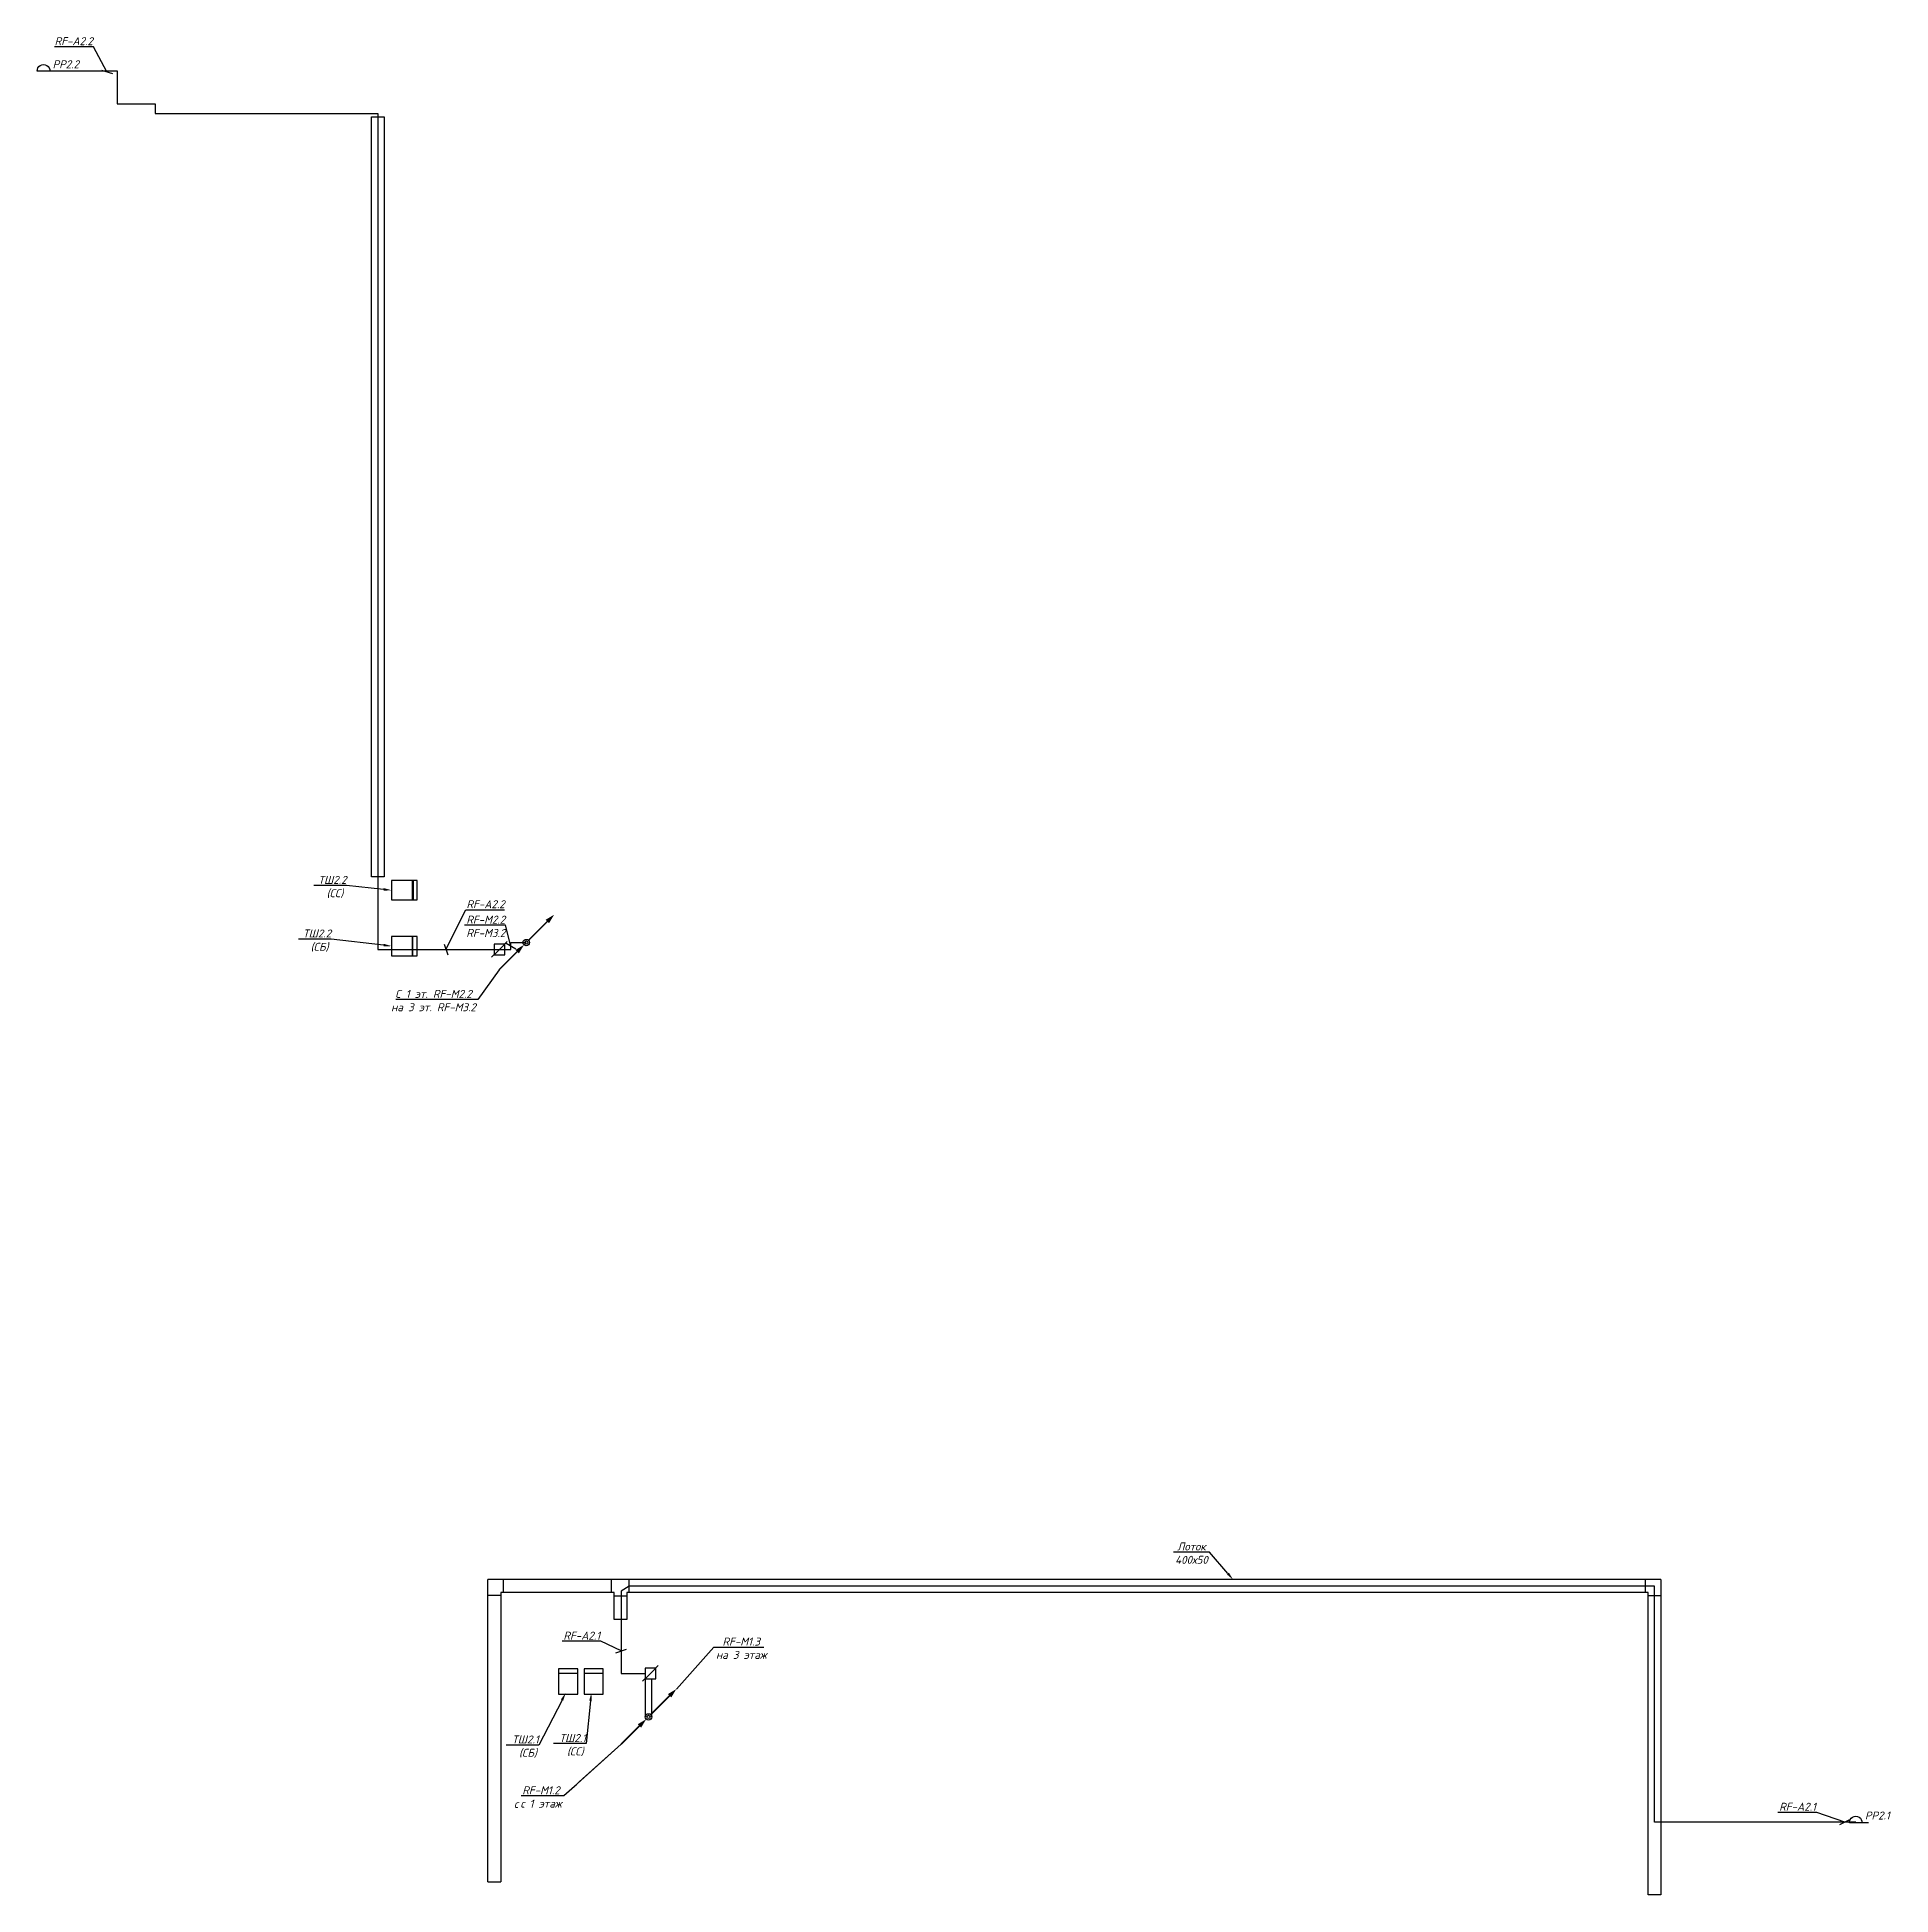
# Model space of a CAD drawing. Header units: millimetres. Extents: x 6978 to 1314263, y -121816 to 20667.
# Drawn here: x 444354 to 502279, y -121156 to -63108 of the extents above; entities that cross this region are included whole.
import ezdxf
from ezdxf import colors
from ezdxf.entities.mleader import LeaderData, LeaderLine
from ezdxf.math import Vec2, Vec3

# ---------------------------------------------------------------- set-up
doc = ezdxf.new("R2010")
doc.units = ezdxf.units.MM
doc.set_wipeout_variables(frame=1)
for name, color, linetype, lineweight in [('Радио', 5, 'Continuous', 30), ('РФ_Каб.Абонентский', 3, 'Continuous', 30), ('РФ_Каб.Магистраль', 1, 'Continuous', 30), ('РФ_Розетка', 6, 'Continuous', 30), ('СС Текст', 7, 'Continuous', 25), ('СС_СКК_Лоток', 54, 'Continuous', 30), ('СС_СКС_Оборудование', 6, 'Continuous', 30)]:
    doc.layers.add(name, color=color, linetype=linetype, lineweight=lineweight)
doc.layers.add('СКС_ТШ', color=7, linetype='Continuous')
doc.layers.add('СОУЭ_Оборуд.', color=7, linetype='Continuous')
doc.styles.add('ISOCPEUR', font='isocpeui.ttf', dxfattribs={"height": 2.5})

# ---------------------------------------------------------------- blocks, each defined once
blk = doc.blocks.new('*U283')
at = {"color": 0, "const_width": 0.5}
for points in [[(0.71, 0.71), (6.59, 6.59)], [(-8.5, -8.5), (-2.83, -2.83)]]:
    blk.add_lwpolyline(points, dxfattribs=at)
at = {"color": 0}
for points in [[(8.71, 8.71, 0, 1.5, 0), (6.59, 6.59, 2, 2, 0)], [(-0.71, -0.71, 0, 1.5, 0), (-2.83, -2.83, 2, 2, 0)]]:
    blk.add_lwpolyline(points, format="xyseb", dxfattribs=at)
for radius in [1, 0.5]:
    blk.add_circle((0, 0), radius, dxfattribs=at)
blk = doc.blocks.new('*U279')
at = {"color": 0, "const_width": 0.5}
blk.add_lwpolyline([(0.71, 0.71), (6.59, 6.59)], dxfattribs=at)
at = {"color": 0}
blk.add_lwpolyline([(8.71, 8.71, 0, 1.5, 0), (6.59, 6.59, 2, 2, 0)], format="xyseb", dxfattribs=at)
for radius in [1, 0.5]:
    blk.add_circle((0, 0), radius, dxfattribs=at)
blk = doc.blocks.new('*U280')
at = {"color": 0}
blk.add_lwpolyline([(-0.71, -0.71, 0, 1.5, 0), (-2.83, -2.83, 2, 2, 0)], format="xyseb", dxfattribs=at)
at = {"color": 0, "const_width": 0.5}
blk.add_lwpolyline([(-8.5, -8.5), (-2.83, -2.83)], dxfattribs=at)
at = {"color": 0}
for radius in [1, 0.5]:
    blk.add_circle((0, 0), radius, dxfattribs=at)
blk = doc.blocks.new('_None')
blk = doc.blocks.new('2й этаж')
at = {"layer": 'СС_СКК_Лоток', "color": 0}
for p, q in [((454800, -89345), (454800, -65597)), ((454800, -65597), (455200, -65597)), ((455200, -65597), (455201, -89345)), ((455201, -89345), (454800, -89345)), ((458442, -120752), (458442, -111307)), ((495092, -111307), (458442, -111307)), ((458924, -111707), (458924, -111307)), ((462299, -111707), (462299, -111307)), ((462858, -111707), (462858, -111307)), ((494608, -111707), (494608, -111307)), ((495092, -111307), (495092, -121156)), ((458842, -111802), (458442, -111802)), ((462381, -111707), (458842, -111707)), ((458842, -111707), (458842, -120752)), ((462381, -112550), (462381, -111707)), ((462381, -111817), (462781, -111817)), ((467289, -111707), (462781, -111707)), ((462781, -111707), (462781, -112550)), ((494692, -111707), (467289, -111707)), ((494692, -121156), (494692, -111707)), ((494692, -111802), (495092, -111802)), ((462781, -112550), (462381, -112550)), ((458442, -120752), (458842, -120752)), ((495092, -121156), (494692, -121156))]:
    blk.add_line(p, q, dxfattribs=at)
blk = doc.blocks.new('*U168')
at = {"color": 0, "lineweight": 30}
blk.add_lwpolyline([(300, 0), (300, 800), (-300, 800), (-300, 0)], close=True, dxfattribs=at)
blk.add_lwpolyline([(300, 650), (-300, 650)], dxfattribs=at)
blk = doc.blocks.new('Радио розетка')
at = {"layer": 'РФ_Розетка'}
blk.add_line((0, 0), (594, 0), dxfattribs=at)
blk.add_ellipse((398, 12), major_axis=(139, 139), ratio=1, start_param=5.436911, end_param=8.700256, dxfattribs=at)
blk = doc.blocks.new('A$Cc576eae1')
at = {"lineweight": 30}
blk.add_wipeout([(-164, 164), (164, 164), (164, -164), (-164, -164)], dxfattribs=at)
at = {"layer": 'Радио'}
for points in [[(245, 245), (-245, -245)], [(-164, -164), (164, -164), (164, 164), (-164, 164), (-164, -164)]]:
    blk.add_lwpolyline(points, dxfattribs=at)
blk = doc.blocks.new('_Oblique')
at = {"color": 0, "linetype": 'ByBlock', "lineweight": -2}
blk.add_line((-0.5, -0.5), (0.5, 0.5), dxfattribs=at)

msp = doc.modelspace()

# ---------------------------------------------------------------- linework, layer by layer
at = {"layer": 'РФ_Каб.Абонентский'}
msp.add_lwpolyline([(501181.6, -118880.3), (494892, -118880.3), (494892, -111507.5), (462858, -111507.5), (462605.5, -111662.1), (462605.5, -114236.9), (463355.4, -114239.2)], dxfattribs=at)
at = {"layer": 'РФ_Каб.Магистраль'}
msp.add_lwpolyline([(463556.8, -115594.5), (463556.8, -114405.3), (463356.8, -114405.3), (463356.8, -115595.9)], dxfattribs=at)
at = {"layer": 'СС_СКС_Оборудование', "color": 180}
msp.add_line((456107.9, -89465.3), (456107.9, -90065.3), dxfattribs=at)
at = {"layer": 'СС_СКС_Оборудование', "color": 7}
msp.add_line((456084.1, -91210.3), (456084.1, -91810.3), dxfattribs=at)
at = {"layer": 'СС_СКС_Оборудование', "color": 180}
msp.add_lwpolyline([(456229.9, -89465.3), (455429.9, -89465.3), (455429.9, -90065.3), (456229.9, -90065.3)], close=True, dxfattribs=at)
at = {"layer": 'СС_СКС_Оборудование', "color": 7}
msp.add_lwpolyline([(456229.9, -91210.3), (455429.9, -91210.3), (455429.9, -91810.3), (456229.9, -91810.3)], close=True, dxfattribs=at)

# ---------------------------------------------------------------- block references
at = {"layer": 'РФ_Розетка', "xscale": -1}
msp.add_blockref('Радио розетка', (444952.5, -64170.4), dxfattribs=at)
at = {"layer": 'РФ_Розетка', "xscale": -1, "rotation": 359.9999999999978}
msp.add_blockref('Радио розетка', (501580, -118905.3), dxfattribs=at)
at = {"layer": 'СКС_ТШ', "color": 251, "lineweight": 30, "true_color": 0x636466, "rotation": 270}
for p in [(455429.9, -89765.3), (455429.9, -91510.3)]:
    msp.add_blockref('*U168', p, dxfattribs=at)
at = {"layer": 'СКС_ТШ', "color": 251, "lineweight": 30, "true_color": 0x636466}
for p in [(460944.9, -114889.2), (461744.9, -114889.2)]:
    msp.add_blockref('*U168', p, dxfattribs=at)
at = {"layer": 'СС_СКК_Лоток'}
msp.add_blockref('2й этаж', (0, 0), dxfattribs=at)
at = {"layer": 'СС_СКК_Лоток', "xscale": 100, "yscale": 100, "zscale": 100}
for name, p in [('*U283', (459638, -91400.3)), ('*U279', (463456.8, -115595.9)), ('*U280', (463456.8, -115595.9))]:
    msp.add_blockref(name, p, dxfattribs=at)

# ---------------------------------------------------------------- texts
at = {"layer": 'СОУЭ_Оборуд.', "char_height": 250, "width": 594.035, "attachment_point": 5, "style": 'ISOCPEUR'}
for s, insert in [('РР2.2', (445248.6, -63956.7)), ('РР2.1', (501857, -118677.3))]:
    msp.add_mtext(s, dxfattribs=dict(at, insert=insert))

# ---------------------------------------------------------------- leaders
at = {"layer": 'СС Текст', "color": 7, "lineweight": 0}
ml = msp.add_multileader_mtext('Standard', dxfattribs=at)
ml.set_content('{\\C256;RF-А2.2}', color=7, style='ISOCPEUR')
ml.set_leader_properties()
ml.set_arrow_properties(name='OBLIQUE')
ml.build(insert=Vec2(0, 0))
ml.multileader.update_dxf_attribs({"has_dogleg": 0, "text_left_attachment_type": 6, "text_right_attachment_type": 6, "dogleg_length": 100, "arrow_head_size": 250})
ctx = ml.context
ctx.base_point, ctx.char_height, ctx.arrow_head_size, ctx.landing_gap_size, ctx.plane_origin = Vec3(444877.7, -63409.3), 250, 250, 0, Vec3(457894.4, -66792.5)
ctx.left_attachment, ctx.right_attachment, ctx.text_align_type = 6, 6, 1
notes = []
notes.append((ctx, [(0, (1, 1, 0), (446216.7, -63409.3), (-1, 0), 100, [(0, [(446535.9, -64195.4)], 0, [])])]))
ctx.mtext.insert, ctx.mtext.width, ctx.mtext.alignment, ctx.mtext.flow_direction = Vec3(445497.2, -63109.3), 1991.197, 2, 5
ml = msp.add_multileader_mtext('Standard', dxfattribs=at)
ml.set_content('{\\C256;С 1 эт. RF-M2.2\\Pна 3 эт. RF-M3.2}', color=7, style='ISOCPEUR')
ml.set_leader_properties()
ml.set_arrow_properties(name='NONE')
ml.build(insert=Vec2(0, 0))
ml.multileader.update_dxf_attribs({"has_dogleg": 0, "text_left_attachment_type": 6, "text_right_attachment_type": 6, "dogleg_length": 100, "arrow_head_size": 250})
ctx = ml.context
ctx.base_point, ctx.char_height, ctx.arrow_head_size, ctx.landing_gap_size, ctx.plane_origin = Vec3(455352.4, -93179.6), 250, 250, 0, Vec3(468024.8, -98991.6)
ctx.left_attachment, ctx.right_attachment, ctx.text_align_type = 6, 6, 1
notes.append((ctx, [(0, (1, 1, 0), (458227.8, -93179.6), (-1, 0), 100, [(0, [(458788, -92250.3)], 0, [])])]))
ctx.mtext.insert, ctx.mtext.width, ctx.mtext.alignment, ctx.mtext.flow_direction = Vec3(456740.1, -92879.6), 3554.766, 2, 5
ml = msp.add_multileader_mtext('Standard', dxfattribs=at)
ml.set_content('{\\C256;RF-А2.1}', color=7, style='ISOCPEUR')
ml.set_leader_properties()
ml.set_arrow_properties(name='OBLIQUE')
ml.build(insert=Vec2(0, 0))
ml.multileader.update_dxf_attribs({"has_dogleg": 0, "text_left_attachment_type": 6, "text_right_attachment_type": 6, "dogleg_length": 100, "arrow_head_size": 250})
ctx = ml.context
ctx.base_point, ctx.char_height, ctx.arrow_head_size, ctx.landing_gap_size, ctx.plane_origin = Vec3(460774.5, -113232.3), 250, 250, 0, Vec3(471792.3, -116298.7)
ctx.left_attachment, ctx.right_attachment, ctx.text_align_type = 6, 6, 1
notes.append((ctx, [(0, (1, 1, 0), (462073, -113232.3), (-1, 0), 100, [(0, [(462605.5, -113533.8)], 0, [])])]))
ctx.mtext.insert, ctx.mtext.width, ctx.mtext.alignment, ctx.mtext.flow_direction = Vec3(461373.8, -112932.3), 1991.197, 2, 5
ml = msp.add_multileader_mtext('Standard', dxfattribs=at)
ml.set_content('{\\C256;RF-А2.1}', color=7, style='ISOCPEUR')
ml.set_leader_properties()
ml.set_arrow_properties(name='OBLIQUE')
ml.build(insert=Vec2(0, 0))
ml.multileader.update_dxf_attribs({"has_dogleg": 0, "text_left_attachment_type": 6, "text_right_attachment_type": 6, "dogleg_length": 100, "arrow_head_size": 250})
ctx = ml.context
ctx.base_point, ctx.char_height, ctx.arrow_head_size, ctx.landing_gap_size, ctx.plane_origin = Vec3(498765.3, -118578.8), 250, 250, 0, Vec3(509783, -121645.2)
ctx.left_attachment, ctx.right_attachment, ctx.text_align_type = 6, 6, 1
notes.append((ctx, [(0, (1, 1, 0), (500063.8, -118578.8), (-1, 0), 100, [(0, [(500841.2, -118880.3)], 0, [])])]))
ctx.mtext.insert, ctx.mtext.width, ctx.mtext.alignment, ctx.mtext.flow_direction = Vec3(499364.5, -118278.8), 1991.197, 2, 5
at = {"layer": 'СС_СКК_Лоток', "color": 8, "lineweight": 0}
ml = msp.add_multileader_mtext('Standard', dxfattribs=at)
ml.set_content('ТШ2.2\\P (СС)', color=7, style='ISOCPEUR')
ml.set_leader_properties()
ml.build(insert=Vec2(0, 0))
ml.multileader.update_dxf_attribs({"has_dogleg": 0, "text_left_attachment_type": 6, "text_right_attachment_type": 6, "dogleg_length": 100, "arrow_head_size": 250})
ctx = ml.context
ctx.base_point, ctx.char_height, ctx.arrow_head_size, ctx.landing_gap_size, ctx.plane_origin = Vec3(453141.2, -89616.3), 250, 250, 0, Vec3(459683.8, -92513.5)
ctx.left_attachment, ctx.right_attachment, ctx.text_align_type = 6, 6, 1
notes.append((ctx, [(0, (1, 1, 0), (454121, -89616.3), (-1, 0), 100, [(0, [(455429.9, -89765.3)], 0, [])])]))
ctx.mtext.insert, ctx.mtext.width, ctx.mtext.alignment, ctx.mtext.flow_direction = Vec3(453581.1, -89316.3), 1520.837, 2, 5
ml = msp.add_multileader_mtext('Standard', dxfattribs=at)
ml.set_content('ТШ2.2\\P (СБ)', color=7, style='ISOCPEUR')
ml.set_leader_properties()
ml.build(insert=Vec2(0, 0))
ml.multileader.update_dxf_attribs({"has_dogleg": 0, "text_left_attachment_type": 6, "text_right_attachment_type": 6, "dogleg_length": 100, "arrow_head_size": 250})
ctx = ml.context
ctx.base_point, ctx.char_height, ctx.arrow_head_size, ctx.landing_gap_size, ctx.plane_origin = Vec3(452660.2, -91291.3), 250, 250, 0, Vec3(460486, -93631.8)
ctx.left_attachment, ctx.right_attachment, ctx.text_align_type = 6, 6, 1
notes.append((ctx, [(0, (1, 1, 0), (453640, -91291.3), (-1, 0), 100, [(0, [(455429.9, -91510.3)], 0, [])])]))
ctx.mtext.insert, ctx.mtext.width, ctx.mtext.alignment, ctx.mtext.flow_direction = Vec3(453100.1, -90991.3), 1520.837, 2, 5
at = {"layer": 'СС_СКК_Лоток', "color": 7, "lineweight": 0}
ml = msp.add_multileader_mtext('Standard', dxfattribs=at)
ml.set_content('Лоток\\P400х50', color=7, style='ISOCPEUR')
ml.set_leader_properties()
ml.build(insert=Vec2(0, 0))
ml.multileader.update_dxf_attribs({"has_dogleg": 0, "text_left_attachment_type": 6, "text_right_attachment_type": 6, "dogleg_length": 100, "arrow_head_size": 250})
ctx = ml.context
ctx.base_point, ctx.char_height, ctx.arrow_head_size, ctx.landing_gap_size, ctx.plane_origin = Vec3(479863.9, -110445.9), 250, 250, 0, Vec3(485547.4, -112408.1)
ctx.left_attachment, ctx.right_attachment, ctx.text_align_type = 6, 6, 1
notes.append((ctx, [(0, (1, 1, 0), (481085.3, -110445.9), (-1, 0), 100, [(0, [(481726.1, -111307.4)], 0, [])])]))
ctx.mtext.insert, ctx.mtext.width, ctx.mtext.alignment, ctx.mtext.flow_direction = Vec3(480424.6, -110145.9), 2467.274, 2, 5
ml = msp.add_multileader_mtext('Standard', dxfattribs=at)
ml.set_content('RF-M1.3\\Pна 3 этаж', color=7, style='ISOCPEUR')
ml.set_leader_properties()
ml.set_arrow_properties(name='NONE')
ml.build(insert=Vec2(0, 0))
ml.multileader.update_dxf_attribs({"has_dogleg": 0, "text_left_attachment_type": 6, "text_right_attachment_type": 6, "dogleg_length": 100, "arrow_head_size": 250})
ctx = ml.context
ctx.base_point, ctx.char_height, ctx.arrow_head_size, ctx.landing_gap_size, ctx.plane_origin = Vec3(465495.1, -113417.2), 250, 250, 0, Vec3(472342.1, -115949)
ctx.left_attachment, ctx.right_attachment, ctx.text_align_type = 6, 6, 1
notes.append((ctx, [(1, (1, 1, 0), (465395.1, -113417.2), (1, 0), 100, [(0, [(464327.5, -114725.2)], 0, [])])]))
ctx.mtext.insert, ctx.mtext.width, ctx.mtext.alignment, ctx.mtext.flow_direction = Vec3(466356.2, -113117.2), 1991.197, 2, 5
at = {"layer": 'СС_СКК_Лоток', "color": 8, "lineweight": 0}
ml = msp.add_multileader_mtext('Standard', dxfattribs=at)
ml.set_content('ТШ2.1\\P (СБ)', color=7, style='ISOCPEUR')
ml.set_leader_properties()
ml.build(insert=Vec2(0, 0))
ml.multileader.update_dxf_attribs({"has_dogleg": 0, "text_left_attachment_type": 6, "text_right_attachment_type": 6, "dogleg_length": 100, "arrow_head_size": 250})
ctx = ml.context
ctx.base_point, ctx.char_height, ctx.arrow_head_size, ctx.landing_gap_size, ctx.plane_origin = Vec3(459192.7, -116475.8), 250, 250, 0, Vec3(467361.9, -118816.4)
ctx.left_attachment, ctx.right_attachment, ctx.text_align_type = 6, 6, 1
notes.append((ctx, [(0, (1, 1, 0), (460131.9, -116475.8), (-1, 0), 100, [(0, [(460871.3, -114846.1)], 0, [])])]))
ctx.mtext.insert, ctx.mtext.width, ctx.mtext.alignment, ctx.mtext.flow_direction = Vec3(459612.3, -116175.8), 1520.837, 2, 5
ml = msp.add_multileader_mtext('Standard', dxfattribs=at)
ml.set_content('ТШ2.1\\P (СС)', color=7, style='ISOCPEUR')
ml.set_leader_properties()
ml.build(insert=Vec2(0, 0))
ml.multileader.update_dxf_attribs({"has_dogleg": 0, "text_left_attachment_type": 6, "text_right_attachment_type": 6, "dogleg_length": 100, "arrow_head_size": 250})
ctx = ml.context
ctx.base_point, ctx.char_height, ctx.arrow_head_size, ctx.landing_gap_size, ctx.plane_origin = Vec3(460671.9, -116431.2), 250, 250, 0, Vec3(468670.2, -119328.4)
ctx.left_attachment, ctx.right_attachment, ctx.text_align_type = 6, 6, 1
notes.append((ctx, [(0, (1, 1, 0), (461611.1, -116431.2), (-1, 0), 100, [(0, [(461671.3, -114846.1)], 0, [])])]))
ctx.mtext.insert, ctx.mtext.width, ctx.mtext.alignment, ctx.mtext.flow_direction = Vec3(461091.5, -116131.2), 1520.837, 2, 5
at = {"layer": 'СС_СКК_Лоток', "color": 7, "lineweight": 0}
ml = msp.add_multileader_mtext('Standard', dxfattribs=at)
ml.set_content('2хОМ3\\Pс 1 этажа', color=7, style='ISOCPEUR')
ml.set_leader_properties()
ml.set_arrow_properties(name='NONE')
ml.build(insert=Vec2(0, 0))
ml.multileader.update_dxf_attribs({"has_dogleg": 0, "text_left_attachment_type": 6, "text_right_attachment_type": 6, "dogleg_length": 100, "arrow_head_size": 250})
ctx = ml.context
ctx.base_point, ctx.char_height, ctx.arrow_head_size, ctx.landing_gap_size, ctx.plane_origin = Vec3(459180.5, -118073.3), 250, 250, 0, Vec3(468320.9, -119627.2)
ctx.left_attachment, ctx.right_attachment, ctx.text_align_type = 6, 6, 1
notes.append((ctx, [(0, (1, 1, 0), (460892.2, -118073.3), (-1, 0), 100, [(0, [(462606.8, -116445.9)], 0, [])])]))
ctx.mtext.insert, ctx.mtext.width, ctx.mtext.alignment, ctx.mtext.flow_direction = Vec3(459986.3, -117773.3), 1991.197, 2, 5
for ctx, leaders in notes:
    for number, flags, end, landing, length, lines in leaders:
        leader = LeaderData()
        leader.index, (leader.has_last_leader_line, leader.has_dogleg_vector, leader.attachment_direction) = number, flags
        leader.last_leader_point, leader.dogleg_vector, leader.dogleg_length = Vec3(end), Vec3(landing), length
        for number, points, colour, breaks in lines:
            line = LeaderLine()
            line.index, line.vertices, line.color, line.breaks = number, Vec3.list(points), colors.encode_raw_color(colour), breaks
            leader.lines.append(line)
        ctx.leaders.append(leader)

# ---------------------------------------------------------------- next in the draw order: block references
at = {"layer": 'Радио'}
for p in [(458801, -91615), (463519, -114239.2)]:
    msp.add_blockref('A$Cc576eae1', p, dxfattribs=at)

# ---------------------------------------------------------------- next in the draw order: leaders
at = {"layer": 'СС_СКК_Лоток', "color": 7, "lineweight": 0}
ml = msp.add_multileader_mtext('Standard', dxfattribs=at)
ml.set_content('RF-M1.2\\Pс 1 этаж', color=7, style='ISOCPEUR')
ml.set_leader_properties()
ml.set_arrow_properties(name='NONE')
ml.build(insert=Vec2(0, 0))
ml.multileader.update_dxf_attribs({"has_dogleg": 0, "text_left_attachment_type": 6, "text_right_attachment_type": 6, "dogleg_length": 100, "arrow_head_size": 250})
ctx = ml.context
ctx.base_point, ctx.char_height, ctx.arrow_head_size, ctx.landing_gap_size, ctx.plane_origin = Vec3(459384, -118063.8), 250, 250, 0, Vec3(468740.4, -119819.3)
ctx.left_attachment, ctx.right_attachment, ctx.text_align_type = 6, 6, 1
notes = []
notes.append((ctx, [(0, (1, 1, 0), (460912.8, -118063.8), (-1, 0), 100, [(0, [(462606.8, -116445.9)], 0, [])])]))
ctx.mtext.insert, ctx.mtext.width, ctx.mtext.alignment, ctx.mtext.flow_direction = Vec3(460098.4, -117763.8), 1991.197, 2, 5
ctx.mtext.has_bg_fill, ctx.mtext.bg_color, ctx.mtext.bg_scale_factor, ctx.mtext.bg_transparency, ctx.mtext.use_window_bg_color = 1, -1027028792, 1.5, 0, 1
for ctx, leaders in notes:
    for number, flags, end, landing, length, lines in leaders:
        leader = LeaderData()
        leader.index, (leader.has_last_leader_line, leader.has_dogleg_vector, leader.attachment_direction) = number, flags
        leader.last_leader_point, leader.dogleg_vector, leader.dogleg_length = Vec3(end), Vec3(landing), length
        for number, points, colour, breaks in lines:
            line = LeaderLine()
            line.index, line.vertices, line.color, line.breaks = number, Vec3.list(points), colors.encode_raw_color(colour), breaks
            leader.lines.append(line)
        ctx.leaders.append(leader)

# ---------------------------------------------------------------- next in the draw order: linework, layer by layer
at = {"layer": 'РФ_Каб.Абонентский'}
msp.add_lwpolyline([(444554.1, -64158.4), (446854.9, -64158.4), (446854.9, -65195.3), (448044.9, -65195.3), (448044.9, -65495.3), (455000, -65495.3), (455000, -91615), (458801, -91615)], dxfattribs=at)
at = {"layer": 'РФ_Каб.Магистраль'}
msp.add_lwpolyline([(458801, -91615), (459160.5, -91615), (459160.5, -91400.3), (459638, -91400.3)], dxfattribs=at)

# ---------------------------------------------------------------- next in the draw order: leaders
at = {"layer": 'СС Текст', "color": 7, "lineweight": 0}
ml = msp.add_multileader_mtext('Standard', dxfattribs=at)
ml.set_content('{\\C256;RF-А2.2}', color=7, style='ISOCPEUR')
ml.set_leader_properties()
ml.set_arrow_properties(name='OBLIQUE')
ml.build(insert=Vec2(0, 0))
ml.multileader.update_dxf_attribs({"has_dogleg": 0, "text_left_attachment_type": 6, "text_right_attachment_type": 6, "dogleg_length": 100, "arrow_head_size": 250})
ctx = ml.context
ctx.base_point, ctx.char_height, ctx.arrow_head_size, ctx.landing_gap_size, ctx.plane_origin = Vec3(457746.7, -90376.5), 250, 250, 0, Vec3(466313.5, -93772.7)
ctx.left_attachment, ctx.right_attachment, ctx.text_align_type = 6, 6, 1
notes = []
notes.append((ctx, [(1, (1, 1, 0), (457646.7, -90376.5), (1, 0), 100, [(0, [(457126.7, -91615)], 0, [])])]))
ctx.mtext.insert, ctx.mtext.width, ctx.mtext.alignment, ctx.mtext.flow_direction = Vec3(458366.2, -90076.5), 1991.197, 2, 5
ml = msp.add_multileader_mtext('Standard', dxfattribs=at)
ml.set_content('{\\C256;RF-M2.2\\PRF-M3.2}', color=7, style='ISOCPEUR')
ml.set_leader_properties()
ml.set_arrow_properties(name='OBLIQUE')
ml.build(insert=Vec2(0, 0))
ml.multileader.update_dxf_attribs({"has_dogleg": 0, "text_left_attachment_type": 6, "text_right_attachment_type": 6, "dogleg_length": 100, "arrow_head_size": 250})
ctx = ml.context
ctx.base_point, ctx.char_height, ctx.arrow_head_size, ctx.landing_gap_size, ctx.plane_origin = Vec3(457753.4, -90859.5), 250, 250, 0, Vec3(468889.4, -96671.5)
ctx.left_attachment, ctx.right_attachment, ctx.text_align_type = 6, 6, 1
notes.append((ctx, [(0, (1, 1, 0), (459092.4, -90859.5), (-1, 0), 100, [(0, [(459160.5, -91507.6)], 0, [])])]))
ctx.mtext.insert, ctx.mtext.width, ctx.mtext.alignment, ctx.mtext.flow_direction = Vec3(458372.9, -90559.5), 1991.197, 2, 5
for ctx, leaders in notes:
    for number, flags, end, landing, length, lines in leaders:
        leader = LeaderData()
        leader.index, (leader.has_last_leader_line, leader.has_dogleg_vector, leader.attachment_direction) = number, flags
        leader.last_leader_point, leader.dogleg_vector, leader.dogleg_length = Vec3(end), Vec3(landing), length
        for number, points, colour, breaks in lines:
            line = LeaderLine()
            line.index, line.vertices, line.color, line.breaks = number, Vec3.list(points), colors.encode_raw_color(colour), breaks
            leader.lines.append(line)
        ctx.leaders.append(leader)

doc.saveas('drawing.dxf')
